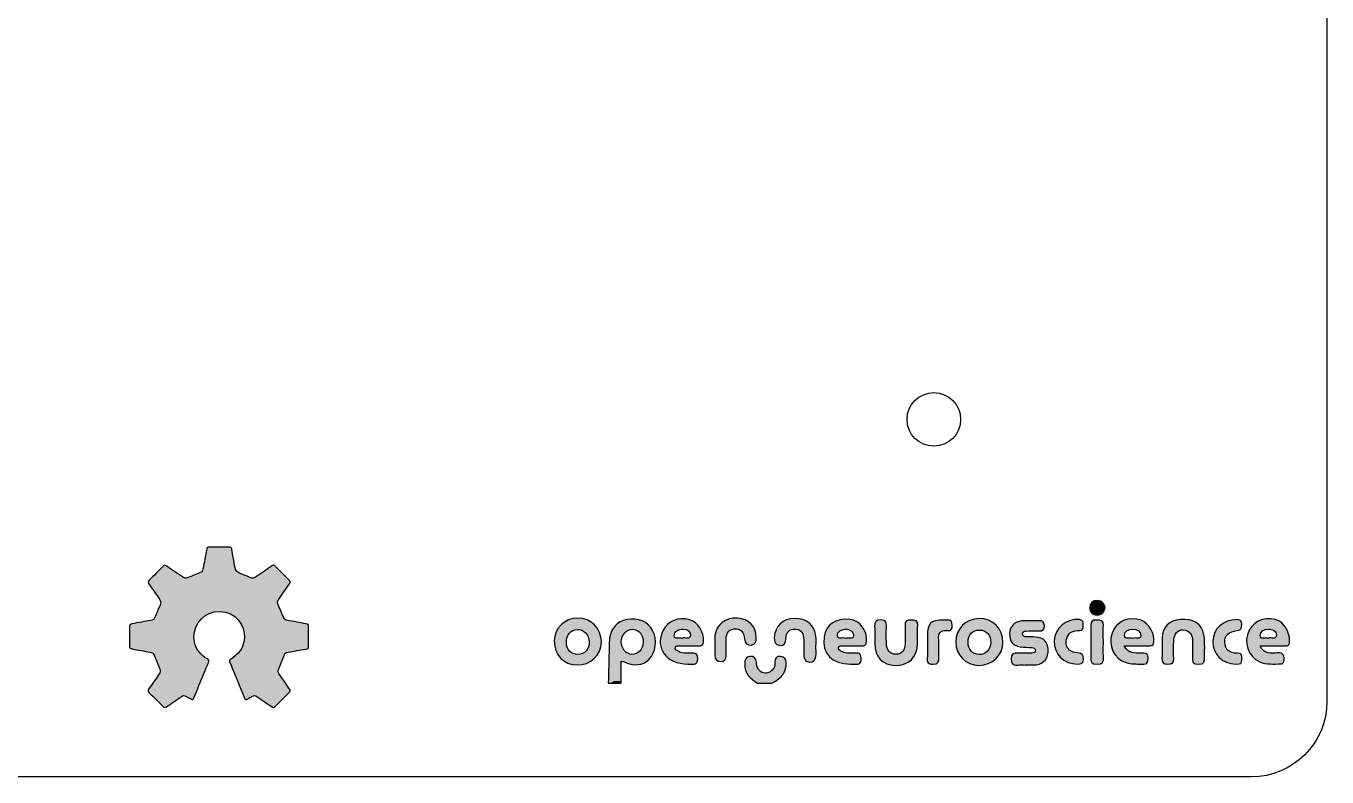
# Model space of a CAD drawing. Header units: inches. Extents: x 0 to 124, y 0 to 84.
# Drawn here: x 51.2 to 124, y 0 to 42 of the extents above; entities that cross this region are included whole.
import ezdxf

# ---------------------------------------------------------------- set-up
doc = ezdxf.new("R2010")
doc.units = ezdxf.units.IN
doc.header["$MEASUREMENT"] = 0
doc.layers.add('Back', color=7, linetype='Continuous')

# ---------------------------------------------------------------- blocks, each defined once
blk = doc.blocks.new('block 4')
at = {"layer": 'Back', "true_color": 0xffffff}
h = blk.add_hatch(color=7, dxfattribs=at)
h.dxf.hatch_style = 2
edge = h.paths.add_edge_path()
edge.add_spline(control_points=[(111.578, 9.478), (111.527, 9.213), (111.399, 9.057), (111.133, 9.06), (110.865, 9.063), (110.714, 9.224), (110.722, 9.472), (110.729, 9.713), (110.873, 9.875), (111.147, 9.875), (111.429, 9.875), (111.513, 9.683), (111.578, 9.478)], knot_values=[0, 0, 0, 0, 1, 1, 1, 2, 2, 2, 3, 3, 3, 4, 4, 4, 4], degree=3, periodic=1)
h = blk.add_hatch(color=7, dxfattribs=at)
h.dxf.hatch_style = 2
edge = h.paths.add_edge_path()
edge.add_spline(control_points=[(80.758, 7.608), (80.765, 8.326), (81.335, 8.878), (82.074, 8.883), (82.812, 8.887), (83.394, 8.3), (83.391, 7.554), (83.388, 6.82), (82.789, 6.247), (82.041, 6.264), (81.276, 6.281), (80.751, 6.831), (80.758, 7.608)], knot_values=[0, 0, 0, 0, 1, 1, 1, 2, 2, 2, 3, 3, 3, 4, 4, 4, 4], degree=3, periodic=1)
edge = h.paths.add_edge_path()
edge.add_spline(control_points=[(82.713, 7.555), (82.705, 7.944), (82.406, 8.265), (82.06, 8.255), (81.685, 8.245), (81.434, 7.956), (81.437, 7.54), (81.44, 7.126), (81.701, 6.846), (82.082, 6.847), (82.451, 6.849), (82.72, 7.152), (82.713, 7.555)], knot_values=[0, 0, 0, 0, 1, 1, 1, 2, 2, 2, 3, 3, 3, 4, 4, 4, 4], degree=3, periodic=1)
h = blk.add_hatch(color=7, dxfattribs=at)
h.dxf.hatch_style = 2
edge = h.paths.add_edge_path()
edge.add_spline(control_points=[(83.78, 5.253), (83.797, 5.916), (83.814, 6.579), (83.832, 7.242), (83.837, 7.419), (83.834, 7.597), (83.856, 7.772), (83.925, 8.319), (84.29, 8.706), (84.81, 8.798), (85.456, 8.913), (86.009, 8.685), (86.259, 8.2), (86.527, 7.681), (86.44, 6.946), (86.067, 6.585), (85.696, 6.224), (85.185, 6.179), (84.64, 6.457), (84.617, 6.468), (84.586, 6.464), (84.495, 6.474), (84.495, 6.091), (84.495, 5.714), (84.495, 5.338), (84.319, 5.294), (84.119, 5.397), (83.958, 5.253), (83.899, 5.253), (83.839, 5.253), (83.78, 5.253)], knot_values=[0, 0, 0, 0, 1, 1, 1, 2, 2, 2, 3, 3, 3, 4, 4, 4, 5, 5, 5, 6, 6, 6, 7, 7, 7, 8, 8, 8, 9, 9, 9, 10, 10, 10, 10], degree=3, periodic=1)
edge = h.paths.add_edge_path()
edge.add_spline(control_points=[(85.735, 7.545), (85.74, 7.932), (85.491, 8.241), (85.159, 8.258), (84.812, 8.275), (84.515, 7.96), (84.507, 7.565), (84.5, 7.2), (84.773, 6.867), (85.093, 6.853), (85.453, 6.837), (85.729, 7.135), (85.735, 7.545)], knot_values=[0, 0, 0, 0, 1, 1, 1, 2, 2, 2, 3, 3, 3, 4, 4, 4, 4], degree=3, periodic=1)
h = blk.add_hatch(color=7, dxfattribs=at)
h.dxf.hatch_style = 2
edge = h.paths.add_edge_path()
edge.add_spline(control_points=[(88.217, 6.317), (87.036, 6.321), (86.376, 7.202), (86.832, 8.167), (87.096, 8.724), (87.69, 8.97), (88.337, 8.79), (88.8, 8.662), (89.137, 8.111), (89.113, 7.567), (89.103, 7.355), (88.997, 7.327), (88.83, 7.328), (88.475, 7.331), (88.119, 7.331), (87.764, 7.327), (87.682, 7.326), (87.569, 7.359), (87.533, 7.256), (87.487, 7.125), (87.614, 7.086), (87.695, 7.028), (87.893, 6.887), (88.121, 6.938), (88.34, 6.93), (88.552, 6.922), (88.776, 6.996), (88.782, 6.624), (88.789, 6.247), (88.561, 6.322), (88.35, 6.317), (88.306, 6.316), (88.261, 6.317), (88.217, 6.317)], knot_values=[0, 0, 0, 0, 1, 1, 1, 2, 2, 2, 3, 3, 3, 4, 4, 4, 5, 5, 5, 6, 6, 6, 7, 7, 7, 8, 8, 8, 9, 9, 9, 10, 10, 10, 11, 11, 11, 11], degree=3, periodic=1)
edge = h.paths.add_edge_path()
edge.add_spline(control_points=[(87.909, 7.753), (88.059, 7.839), (88.34, 7.624), (88.374, 7.903), (88.4, 8.11), (88.22, 8.275), (87.975, 8.272), (87.717, 8.27), (87.466, 8.158), (87.475, 7.896), (87.483, 7.648), (87.76, 7.826), (87.909, 7.753)], knot_values=[0, 0, 0, 0, 1, 1, 1, 2, 2, 2, 3, 3, 3, 4, 4, 4, 4], degree=3, periodic=1)
h = blk.add_hatch(color=7, dxfattribs=at)
h.dxf.hatch_style = 2
edge = h.paths.add_edge_path()
edge.add_spline(control_points=[(89.745, 7.37), (89.745, 7.548), (89.73, 7.727), (89.748, 7.903), (89.81, 8.521), (90.338, 8.928), (91.004, 8.883), (91.653, 8.838), (92.066, 8.412), (92.059, 7.802), (92.056, 7.597), (92.039, 7.402), (91.78, 7.38), (91.546, 7.36), (91.442, 7.484), (91.411, 7.719), (91.368, 8.047), (91.247, 8.343), (90.83, 8.285), (90.439, 8.231), (90.355, 7.945), (90.368, 7.599), (90.377, 7.333), (90.364, 7.066), (90.371, 6.8), (90.377, 6.586), (90.293, 6.449), (90.072, 6.451), (89.859, 6.452), (89.752, 6.586), (89.746, 6.794), (89.74, 6.986), (89.745, 7.178), (89.745, 7.37)], knot_values=[0, 0, 0, 0, 1, 1, 1, 2, 2, 2, 3, 3, 3, 4, 4, 4, 5, 5, 5, 6, 6, 6, 7, 7, 7, 8, 8, 8, 9, 9, 9, 10, 10, 10, 11, 11, 11, 11], degree=3, periodic=1)
h = blk.add_hatch(color=7, dxfattribs=at)
h.dxf.hatch_style = 2
edge = h.paths.add_edge_path()
edge.add_spline(control_points=[(95.402, 7.324), (95.402, 7.132), (95.417, 6.938), (95.398, 6.747), (95.378, 6.548), (95.254, 6.417), (95.044, 6.426), (94.855, 6.435), (94.741, 6.564), (94.73, 6.743), (94.712, 7.053), (94.72, 7.364), (94.718, 7.675), (94.715, 7.988), (94.611, 8.254), (94.264, 8.273), (93.916, 8.292), (93.719, 8.091), (93.718, 7.725), (93.718, 7.501), (93.63, 7.341), (93.38, 7.362), (93.113, 7.385), (93.056, 7.577), (93.069, 7.809), (93.104, 8.434), (93.553, 8.848), (94.213, 8.862), (94.874, 8.877), (95.34, 8.487), (95.401, 7.857), (95.418, 7.681), (95.404, 7.502), (95.404, 7.324), (95.403, 7.324), (95.402, 7.324), (95.402, 7.324)], knot_values=[0, 0, 0, 0, 1, 1, 1, 2, 2, 2, 3, 3, 3, 4, 4, 4, 5, 5, 5, 6, 6, 6, 7, 7, 7, 8, 8, 8, 9, 9, 9, 10, 10, 10, 11, 11, 11, 12, 12, 12, 12], degree=3, periodic=1)
h = blk.add_hatch(color=7, dxfattribs=at)
h.dxf.hatch_style = 2
edge = h.paths.add_edge_path()
edge.add_spline(control_points=[(97.33, 6.317), (96.279, 6.322), (95.727, 6.89), (95.856, 7.837), (95.948, 8.513), (96.509, 8.896), (97.289, 8.816), (97.86, 8.758), (98.279, 8.192), (98.231, 7.569), (98.215, 7.367), (98.116, 7.326), (97.945, 7.328), (97.591, 7.332), (97.236, 7.332), (96.882, 7.326), (96.803, 7.325), (96.692, 7.359), (96.664, 7.24), (96.639, 7.133), (96.734, 7.089), (96.803, 7.039), (97.012, 6.885), (97.255, 6.939), (97.488, 6.929), (97.697, 6.921), (97.924, 7.002), (97.933, 6.629), (97.942, 6.255), (97.722, 6.318), (97.507, 6.317), (97.448, 6.317), (97.389, 6.317), (97.33, 6.317)], knot_values=[0, 0, 0, 0, 1, 1, 1, 2, 2, 2, 3, 3, 3, 4, 4, 4, 5, 5, 5, 6, 6, 6, 7, 7, 7, 8, 8, 8, 9, 9, 9, 10, 10, 10, 11, 11, 11, 11], degree=3, periodic=1)
edge = h.paths.add_edge_path()
edge.add_spline(control_points=[(97.067, 7.749), (97.212, 7.832), (97.487, 7.641), (97.503, 7.893), (97.517, 8.13), (97.294, 8.275), (97.041, 8.266), (96.814, 8.259), (96.589, 8.123), (96.604, 7.911), (96.623, 7.615), (96.917, 7.845), (97.067, 7.749)], knot_values=[0, 0, 0, 0, 1, 1, 1, 2, 2, 2, 3, 3, 3, 4, 4, 4, 4], degree=3, periodic=1)
h = blk.add_hatch(color=7, dxfattribs=at)
h.dxf.hatch_style = 2
edge = h.paths.add_edge_path()
edge.add_spline(control_points=[(98.69, 7.845), (98.69, 8.038), (98.704, 8.232), (98.686, 8.422), (98.66, 8.692), (98.759, 8.782), (99.033, 8.781), (99.304, 8.78), (99.356, 8.665), (99.346, 8.432), (99.332, 8.107), (99.334, 7.781), (99.345, 7.455), (99.357, 7.118), (99.518, 6.869), (99.873, 6.861), (100.245, 6.852), (100.375, 7.126), (100.388, 7.453), (100.401, 7.793), (100.408, 8.135), (100.386, 8.474), (100.367, 8.76), (100.518, 8.78), (100.738, 8.777), (100.951, 8.774), (101.115, 8.768), (101.097, 8.477), (101.075, 8.138), (101.101, 7.796), (101.09, 7.456), (101.063, 6.688), (100.596, 6.234), (99.856, 6.242), (99.111, 6.249), (98.694, 6.696), (98.69, 7.49), (98.689, 7.609), (98.69, 7.727), (98.69, 7.845)], knot_values=[0, 0, 0, 0, 1, 1, 1, 2, 2, 2, 3, 3, 3, 4, 4, 4, 5, 5, 5, 6, 6, 6, 7, 7, 7, 8, 8, 8, 9, 9, 9, 10, 10, 10, 11, 11, 11, 12, 12, 12, 13, 13, 13, 13], degree=3, periodic=1)
h = blk.add_hatch(color=7, dxfattribs=at)
h.dxf.hatch_style = 2
edge = h.paths.add_edge_path()
edge.add_spline(control_points=[(102.541, 8.772), (102.712, 8.724), (103.027, 8.912), (103.028, 8.49), (103.029, 8.271), (102.979, 8.147), (102.735, 8.183), (102.341, 8.24), (102.252, 8.026), (102.27, 7.686), (102.287, 7.362), (102.267, 7.037), (102.276, 6.712), (102.282, 6.473), (102.287, 6.306), (101.943, 6.303), (101.565, 6.301), (101.637, 6.522), (101.636, 6.732), (101.634, 7.116), (101.635, 7.5), (101.635, 7.883), (101.637, 8.604), (101.803, 8.771), (102.541, 8.772)], knot_values=[0, 0, 0, 0, 1, 1, 1, 2, 2, 2, 3, 3, 3, 4, 4, 4, 5, 5, 5, 6, 6, 6, 7, 7, 7, 8, 8, 8, 8], degree=3, periodic=1)
h = blk.add_hatch(color=7, dxfattribs=at)
h.dxf.hatch_style = 2
edge = h.paths.add_edge_path()
edge.add_spline(control_points=[(103.23, 7.544), (103.225, 8.293), (103.788, 8.856), (104.548, 8.862), (105.288, 8.867), (105.869, 8.283), (105.867, 7.538), (105.866, 6.808), (105.268, 6.233), (104.518, 6.241), (103.79, 6.249), (103.235, 6.811), (103.23, 7.544)], knot_values=[0, 0, 0, 0, 1, 1, 1, 2, 2, 2, 3, 3, 3, 4, 4, 4, 4], degree=3, periodic=1)
edge = h.paths.add_edge_path()
edge.add_spline(control_points=[(105.188, 7.525), (105.195, 7.936), (104.943, 8.212), (104.557, 8.216), (104.163, 8.219), (103.918, 7.963), (103.914, 7.546), (103.91, 7.129), (104.157, 6.851), (104.536, 6.847), (104.907, 6.842), (105.181, 7.127), (105.188, 7.525)], knot_values=[0, 0, 0, 0, 1, 1, 1, 2, 2, 2, 3, 3, 3, 4, 4, 4, 4], degree=3, periodic=1)
h = blk.add_hatch(color=7, dxfattribs=at)
h.dxf.hatch_style = 2
edge = h.paths.add_edge_path()
edge.add_spline(control_points=[(107.118, 6.262), (106.984, 6.262), (106.851, 6.268), (106.718, 6.261), (106.49, 6.248), (106.332, 6.259), (106.331, 6.577), (106.33, 6.89), (106.451, 6.952), (106.722, 6.933), (106.972, 6.916), (107.225, 6.929), (107.476, 6.932), (107.586, 6.933), (107.691, 6.953), (107.679, 7.099), (107.67, 7.212), (107.579, 7.23), (107.487, 7.236), (107.266, 7.251), (107.041, 7.246), (106.825, 7.285), (106.387, 7.364), (106.221, 7.59), (106.241, 8.028), (106.258, 8.411), (106.52, 8.701), (106.906, 8.725), (107.231, 8.746), (107.558, 8.725), (107.883, 8.736), (108.079, 8.742), (108.181, 8.693), (108.183, 8.467), (108.186, 8.232), (108.1, 8.152), (107.872, 8.165), (107.636, 8.179), (107.398, 8.171), (107.162, 8.162), (107.051, 8.158), (106.95, 8.108), (106.964, 7.976), (106.974, 7.872), (107.064, 7.837), (107.159, 7.834), (107.336, 7.829), (107.515, 7.84), (107.691, 7.824), (108.149, 7.785), (108.384, 7.551), (108.403, 7.132), (108.423, 6.683), (108.167, 6.338), (107.738, 6.277), (107.535, 6.249), (107.325, 6.272), (107.118, 6.272), (107.118, 6.269), (107.118, 6.266), (107.118, 6.262)], knot_values=[0, 0, 0, 0, 1, 1, 1, 2, 2, 2, 3, 3, 3, 4, 4, 4, 5, 5, 5, 6, 6, 6, 7, 7, 7, 8, 8, 8, 9, 9, 9, 10, 10, 10, 11, 11, 11, 12, 12, 12, 13, 13, 13, 14, 14, 14, 15, 15, 15, 16, 16, 16, 17, 17, 17, 18, 18, 18, 19, 19, 19, 20, 20, 20, 20], degree=3, periodic=1)
h = blk.add_hatch(color=7, dxfattribs=at)
h.dxf.hatch_style = 2
edge = h.paths.add_edge_path()
edge.add_spline(control_points=[(108.729, 7.609), (108.748, 8.318), (109.451, 8.892), (110.154, 8.8), (110.383, 8.769), (110.354, 8.633), (110.358, 8.489), (110.361, 8.337), (110.37, 8.187), (110.142, 8.194), (109.843, 8.203), (109.579, 8.121), (109.458, 7.815), (109.275, 7.349), (109.526, 6.957), (110.052, 6.938), (110.321, 6.928), (110.359, 6.824), (110.365, 6.593), (110.373, 6.335), (110.248, 6.314), (110.043, 6.314), (109.267, 6.313), (108.709, 6.856), (108.729, 7.609)], knot_values=[0, 0, 0, 0, 1, 1, 1, 2, 2, 2, 3, 3, 3, 4, 4, 4, 5, 5, 5, 6, 6, 6, 7, 7, 7, 8, 8, 8, 8], degree=3, periodic=1)
h = blk.add_hatch(color=7, dxfattribs=at)
h.dxf.hatch_style = 2
edge = h.paths.add_edge_path()
edge.add_spline(control_points=[(111.486, 7.527), (111.486, 7.248), (111.47, 6.967), (111.49, 6.689), (111.51, 6.411), (111.432, 6.309), (111.13, 6.305), (110.813, 6.301), (110.774, 6.431), (110.781, 6.694), (110.796, 7.282), (110.798, 7.872), (110.78, 8.46), (110.772, 8.723), (110.875, 8.784), (111.114, 8.779), (111.347, 8.774), (111.515, 8.763), (111.491, 8.454), (111.467, 8.147), (111.486, 7.837), (111.486, 7.527)], knot_values=[0, 0, 0, 0, 1, 1, 1, 2, 2, 2, 3, 3, 3, 4, 4, 4, 5, 5, 5, 6, 6, 6, 7, 7, 7, 7], degree=3, periodic=1)
h = blk.add_hatch(color=7, dxfattribs=at)
h.dxf.hatch_style = 2
edge = h.paths.add_edge_path()
edge.add_spline(control_points=[(112.646, 7.329), (112.891, 6.871), (113.247, 6.928), (113.578, 6.93), (113.806, 6.932), (114.002, 6.966), (113.999, 6.607), (113.997, 6.261), (113.799, 6.317), (113.598, 6.318), (113.318, 6.319), (113.039, 6.303), (112.765, 6.396), (112.08, 6.629), (111.736, 7.332), (111.973, 8.037), (112.193, 8.691), (112.935, 9.022), (113.609, 8.766), (114.038, 8.604), (114.369, 8.005), (114.308, 7.535), (114.281, 7.317), (114.138, 7.329), (113.988, 7.329), (113.562, 7.329), (113.135, 7.329), (112.646, 7.329)], knot_values=[0, 0, 0, 0, 1, 1, 1, 2, 2, 2, 3, 3, 3, 4, 4, 4, 5, 5, 5, 6, 6, 6, 7, 7, 7, 8, 8, 8, 9, 9, 9, 9], degree=3, periodic=1)
edge = h.paths.add_edge_path()
edge.add_spline(control_points=[(113.124, 7.746), (113.269, 7.848), (113.568, 7.609), (113.577, 7.919), (113.583, 8.125), (113.367, 8.269), (113.131, 8.269), (112.903, 8.268), (112.675, 8.16), (112.673, 7.937), (112.671, 7.611), (112.975, 7.845), (113.124, 7.746)], knot_values=[0, 0, 0, 0, 1, 1, 1, 2, 2, 2, 3, 3, 3, 4, 4, 4, 4], degree=3, periodic=1)
h = blk.add_hatch(color=7, dxfattribs=at)
h.dxf.hatch_style = 2
edge = h.paths.add_edge_path()
edge.add_spline(control_points=[(117.149, 7.16), (117.149, 7.012), (117.143, 6.864), (117.15, 6.717), (117.162, 6.477), (117.162, 6.301), (116.816, 6.304), (116.499, 6.308), (116.452, 6.432), (116.467, 6.696), (116.485, 7.005), (116.465, 7.316), (116.473, 7.626), (116.481, 7.986), (116.288, 8.198), (115.957, 8.225), (115.607, 8.255), (115.464, 7.98), (115.436, 7.685), (115.402, 7.334), (115.406, 6.976), (115.427, 6.623), (115.442, 6.352), (115.321, 6.315), (115.089, 6.31), (114.836, 6.305), (114.753, 6.385), (114.765, 6.637), (114.783, 7.02), (114.761, 7.405), (114.772, 7.788), (114.788, 8.381), (115.172, 8.766), (115.775, 8.811), (116.519, 8.867), (117.008, 8.564), (117.114, 7.954), (117.158, 7.694), (117.148, 7.425), (117.162, 7.16), (117.158, 7.16), (117.153, 7.16), (117.149, 7.16)], knot_values=[0, 0, 0, 0, 1, 1, 1, 2, 2, 2, 3, 3, 3, 4, 4, 4, 5, 5, 5, 6, 6, 6, 7, 7, 7, 8, 8, 8, 9, 9, 9, 10, 10, 10, 11, 11, 11, 12, 12, 12, 13, 13, 13, 14, 14, 14, 14], degree=3, periodic=1)
h = blk.add_hatch(color=7, dxfattribs=at)
h.dxf.hatch_style = 2
edge = h.paths.add_edge_path()
edge.add_spline(control_points=[(118.898, 6.318), (118.134, 6.322), (117.6, 6.853), (117.612, 7.596), (117.624, 8.287), (118.207, 8.808), (118.938, 8.798), (119.134, 8.795), (119.246, 8.761), (119.232, 8.532), (119.22, 8.348), (119.247, 8.203), (118.97, 8.185), (118.521, 8.157), (118.246, 7.887), (118.275, 7.543), (118.309, 7.123), (118.548, 6.898), (118.983, 6.93), (119.279, 6.953), (119.23, 6.748), (119.226, 6.577), (119.22, 6.316), (119.216, 6.316), (118.898, 6.318)], knot_values=[0, 0, 0, 0, 1, 1, 1, 2, 2, 2, 3, 3, 3, 4, 4, 4, 5, 5, 5, 6, 6, 6, 7, 7, 7, 8, 8, 8, 8], degree=3, periodic=1)
h = blk.add_hatch(color=7, dxfattribs=at)
h.dxf.hatch_style = 2
edge = h.paths.add_edge_path()
edge.add_spline(control_points=[(120.267, 7.329), (120.506, 6.845), (120.888, 6.912), (121.221, 6.938), (121.617, 6.969), (121.612, 6.744), (121.589, 6.474), (121.58, 6.366), (121.52, 6.318), (121.416, 6.319), (121.019, 6.325), (120.618, 6.271), (120.236, 6.443), (119.57, 6.745), (119.308, 7.525), (119.652, 8.206), (119.951, 8.797), (120.732, 9.03), (121.34, 8.707), (121.703, 8.515), (121.985, 7.868), (121.894, 7.485), (121.847, 7.284), (121.705, 7.332), (121.584, 7.331), (121.163, 7.325), (120.743, 7.329), (120.267, 7.329)], knot_values=[0, 0, 0, 0, 1, 1, 1, 2, 2, 2, 3, 3, 3, 4, 4, 4, 5, 5, 5, 6, 6, 6, 7, 7, 7, 8, 8, 8, 9, 9, 9, 9], degree=3, periodic=1)
edge = h.paths.add_edge_path()
edge.add_spline(control_points=[(120.719, 7.746), (120.844, 7.86), (121.14, 7.623), (121.167, 7.909), (121.191, 8.168), (120.94, 8.266), (120.703, 8.265), (120.477, 8.264), (120.26, 8.142), (120.269, 7.918), (120.279, 7.652), (120.549, 7.822), (120.719, 7.746)], knot_values=[0, 0, 0, 0, 1, 1, 1, 2, 2, 2, 3, 3, 3, 4, 4, 4, 4], degree=3, periodic=1)
h = blk.add_hatch(color=7, dxfattribs=at)
h.dxf.hatch_style = 2
edge = h.paths.add_edge_path()
edge.add_spline(control_points=[(92.131, 5.253), (91.723, 5.495), (91.401, 5.789), (91.416, 6.321), (91.422, 6.537), (91.467, 6.713), (91.706, 6.741), (91.946, 6.768), (92.04, 6.625), (92.065, 6.396), (92.093, 6.138), (92.187, 5.891), (92.467, 5.816), (92.686, 5.757), (92.862, 5.877), (93.009, 6.041), (93.109, 6.151), (93.11, 6.281), (93.107, 6.415), (93.101, 6.634), (93.208, 6.757), (93.425, 6.743), (93.635, 6.729), (93.718, 6.588), (93.733, 6.382), (93.768, 5.899), (93.52, 5.541), (92.93, 5.253), (92.664, 5.253), (92.397, 5.253), (92.131, 5.253)], knot_values=[0, 0, 0, 0, 1, 1, 1, 2, 2, 2, 3, 3, 3, 4, 4, 4, 5, 5, 5, 6, 6, 6, 7, 7, 7, 8, 8, 8, 9, 9, 9, 10, 10, 10, 10], degree=3, periodic=1)
h = blk.add_hatch(color=7, dxfattribs=at)
h.dxf.hatch_style = 2
edge = h.paths.add_edge_path()
edge.add_spline(control_points=[(83.958, 5.253), (84.119, 5.397), (84.319, 5.294), (84.495, 5.338), (84.507, 5.309), (84.505, 5.28), (84.491, 5.253), (84.313, 5.253), (84.136, 5.253), (83.958, 5.253)], knot_values=[0, 0, 0, 0, 1, 1, 1, 2, 2, 2, 3, 3, 3, 3], degree=3, periodic=1)
at = {"layer": 'Back', "lineweight": 0}
for points, knots in [([(111.578, 9.478), (111.527, 9.213), (111.399, 9.057), (111.133, 9.06), (110.865, 9.063), (110.714, 9.224), (110.722, 9.472), (110.729, 9.713), (110.873, 9.875), (111.147, 9.875), (111.429, 9.875), (111.513, 9.683), (111.578, 9.478)], [0, 0, 0, 0, 1, 1, 1, 2, 2, 2, 3, 3, 3, 4, 4, 4, 4]), ([(80.758, 7.608), (80.765, 8.326), (81.335, 8.878), (82.074, 8.883), (82.812, 8.887), (83.394, 8.3), (83.391, 7.554), (83.388, 6.82), (82.789, 6.247), (82.041, 6.264), (81.276, 6.281), (80.751, 6.831), (80.758, 7.608)], [0, 0, 0, 0, 1, 1, 1, 2, 2, 2, 3, 3, 3, 4, 4, 4, 4]), ([(83.78, 5.253), (83.797, 5.916), (83.814, 6.579), (83.832, 7.242), (83.837, 7.419), (83.834, 7.597), (83.856, 7.772), (83.925, 8.319), (84.29, 8.706), (84.81, 8.798), (85.456, 8.913), (86.009, 8.685), (86.259, 8.2), (86.527, 7.681), (86.44, 6.946), (86.067, 6.585), (85.696, 6.224), (85.185, 6.179), (84.64, 6.457), (84.617, 6.468), (84.586, 6.464), (84.495, 6.474), (84.495, 6.091), (84.495, 5.714), (84.495, 5.338), (84.319, 5.294), (84.119, 5.397), (83.958, 5.253), (83.899, 5.253), (83.839, 5.253), (83.78, 5.253)], [0, 0, 0, 0, 1, 1, 1, 2, 2, 2, 3, 3, 3, 4, 4, 4, 5, 5, 5, 6, 6, 6, 7, 7, 7, 8, 8, 8, 9, 9, 9, 10, 10, 10, 10]), ([(88.217, 6.317), (87.036, 6.321), (86.376, 7.202), (86.832, 8.167), (87.096, 8.724), (87.69, 8.97), (88.337, 8.79), (88.8, 8.662), (89.137, 8.111), (89.113, 7.567), (89.103, 7.355), (88.997, 7.327), (88.83, 7.328), (88.475, 7.331), (88.119, 7.331), (87.764, 7.327), (87.682, 7.326), (87.569, 7.359), (87.533, 7.256), (87.487, 7.125), (87.614, 7.086), (87.695, 7.028), (87.893, 6.887), (88.121, 6.938), (88.34, 6.93), (88.552, 6.922), (88.776, 6.996), (88.782, 6.624), (88.789, 6.247), (88.561, 6.322), (88.35, 6.317), (88.306, 6.316), (88.261, 6.317), (88.217, 6.317)], [0, 0, 0, 0, 1, 1, 1, 2, 2, 2, 3, 3, 3, 4, 4, 4, 5, 5, 5, 6, 6, 6, 7, 7, 7, 8, 8, 8, 9, 9, 9, 10, 10, 10, 11, 11, 11, 11]), ([(89.745, 7.37), (89.745, 7.548), (89.73, 7.727), (89.748, 7.903), (89.81, 8.521), (90.338, 8.928), (91.004, 8.883), (91.653, 8.838), (92.066, 8.412), (92.059, 7.802), (92.056, 7.597), (92.039, 7.402), (91.78, 7.38), (91.546, 7.36), (91.442, 7.484), (91.411, 7.719), (91.368, 8.047), (91.247, 8.343), (90.83, 8.285), (90.439, 8.231), (90.355, 7.945), (90.368, 7.599), (90.377, 7.333), (90.364, 7.066), (90.371, 6.8), (90.377, 6.586), (90.293, 6.449), (90.072, 6.451), (89.859, 6.452), (89.752, 6.586), (89.746, 6.794), (89.74, 6.986), (89.745, 7.178), (89.745, 7.37)], [0, 0, 0, 0, 1, 1, 1, 2, 2, 2, 3, 3, 3, 4, 4, 4, 5, 5, 5, 6, 6, 6, 7, 7, 7, 8, 8, 8, 9, 9, 9, 10, 10, 10, 11, 11, 11, 11]), ([(95.402, 7.324), (95.402, 7.132), (95.417, 6.938), (95.398, 6.747), (95.378, 6.548), (95.254, 6.417), (95.044, 6.426), (94.855, 6.435), (94.741, 6.564), (94.73, 6.743), (94.712, 7.053), (94.72, 7.364), (94.718, 7.675), (94.715, 7.988), (94.611, 8.254), (94.264, 8.273), (93.916, 8.292), (93.719, 8.091), (93.718, 7.725), (93.718, 7.501), (93.63, 7.341), (93.38, 7.362), (93.113, 7.385), (93.056, 7.577), (93.069, 7.809), (93.104, 8.434), (93.553, 8.848), (94.213, 8.862), (94.874, 8.877), (95.34, 8.487), (95.401, 7.857), (95.418, 7.681), (95.404, 7.502), (95.404, 7.324), (95.403, 7.324), (95.402, 7.324), (95.402, 7.324)], [0, 0, 0, 0, 1, 1, 1, 2, 2, 2, 3, 3, 3, 4, 4, 4, 5, 5, 5, 6, 6, 6, 7, 7, 7, 8, 8, 8, 9, 9, 9, 10, 10, 10, 11, 11, 11, 12, 12, 12, 12]), ([(97.33, 6.317), (96.279, 6.322), (95.727, 6.89), (95.856, 7.837), (95.948, 8.513), (96.509, 8.896), (97.289, 8.816), (97.86, 8.758), (98.279, 8.192), (98.231, 7.569), (98.215, 7.367), (98.116, 7.326), (97.945, 7.328), (97.591, 7.332), (97.236, 7.332), (96.882, 7.326), (96.803, 7.325), (96.692, 7.359), (96.664, 7.24), (96.639, 7.133), (96.734, 7.089), (96.803, 7.039), (97.012, 6.885), (97.255, 6.939), (97.488, 6.929), (97.697, 6.921), (97.924, 7.002), (97.933, 6.629), (97.942, 6.255), (97.722, 6.318), (97.507, 6.317), (97.448, 6.317), (97.389, 6.317), (97.33, 6.317)], [0, 0, 0, 0, 1, 1, 1, 2, 2, 2, 3, 3, 3, 4, 4, 4, 5, 5, 5, 6, 6, 6, 7, 7, 7, 8, 8, 8, 9, 9, 9, 10, 10, 10, 11, 11, 11, 11]), ([(98.69, 7.845), (98.69, 8.038), (98.704, 8.232), (98.686, 8.422), (98.66, 8.692), (98.759, 8.782), (99.033, 8.781), (99.304, 8.78), (99.356, 8.665), (99.346, 8.432), (99.332, 8.107), (99.334, 7.781), (99.345, 7.455), (99.357, 7.118), (99.518, 6.869), (99.873, 6.861), (100.245, 6.852), (100.375, 7.126), (100.388, 7.453), (100.401, 7.793), (100.408, 8.135), (100.386, 8.474), (100.367, 8.76), (100.518, 8.78), (100.738, 8.777), (100.951, 8.774), (101.115, 8.768), (101.097, 8.477), (101.075, 8.138), (101.101, 7.796), (101.09, 7.456), (101.063, 6.688), (100.596, 6.234), (99.856, 6.242), (99.111, 6.249), (98.694, 6.696), (98.69, 7.49), (98.689, 7.609), (98.69, 7.727), (98.69, 7.845)], [0, 0, 0, 0, 1, 1, 1, 2, 2, 2, 3, 3, 3, 4, 4, 4, 5, 5, 5, 6, 6, 6, 7, 7, 7, 8, 8, 8, 9, 9, 9, 10, 10, 10, 11, 11, 11, 12, 12, 12, 13, 13, 13, 13]), ([(102.541, 8.772), (102.712, 8.724), (103.027, 8.912), (103.028, 8.49), (103.029, 8.271), (102.979, 8.147), (102.735, 8.183), (102.341, 8.24), (102.252, 8.026), (102.27, 7.686), (102.287, 7.362), (102.267, 7.037), (102.276, 6.712), (102.282, 6.473), (102.287, 6.306), (101.943, 6.303), (101.565, 6.301), (101.637, 6.522), (101.636, 6.732), (101.634, 7.116), (101.635, 7.5), (101.635, 7.883), (101.637, 8.604), (101.803, 8.771), (102.541, 8.772)], [0, 0, 0, 0, 1, 1, 1, 2, 2, 2, 3, 3, 3, 4, 4, 4, 5, 5, 5, 6, 6, 6, 7, 7, 7, 8, 8, 8, 8]), ([(103.23, 7.544), (103.225, 8.293), (103.788, 8.856), (104.548, 8.862), (105.288, 8.867), (105.869, 8.283), (105.867, 7.538), (105.866, 6.808), (105.268, 6.233), (104.518, 6.241), (103.79, 6.249), (103.235, 6.811), (103.23, 7.544)], [0, 0, 0, 0, 1, 1, 1, 2, 2, 2, 3, 3, 3, 4, 4, 4, 4]), ([(107.118, 6.262), (106.984, 6.262), (106.851, 6.268), (106.718, 6.261), (106.49, 6.248), (106.332, 6.259), (106.331, 6.577), (106.33, 6.89), (106.451, 6.952), (106.722, 6.933), (106.972, 6.916), (107.225, 6.929), (107.476, 6.932), (107.586, 6.933), (107.691, 6.953), (107.679, 7.099), (107.67, 7.212), (107.579, 7.23), (107.487, 7.236), (107.266, 7.251), (107.041, 7.246), (106.825, 7.285), (106.387, 7.364), (106.221, 7.59), (106.241, 8.028), (106.258, 8.411), (106.52, 8.701), (106.906, 8.725), (107.231, 8.746), (107.558, 8.725), (107.883, 8.736), (108.079, 8.742), (108.181, 8.693), (108.183, 8.467), (108.186, 8.232), (108.1, 8.152), (107.872, 8.165), (107.636, 8.179), (107.398, 8.171), (107.162, 8.162), (107.051, 8.158), (106.95, 8.108), (106.964, 7.976), (106.974, 7.872), (107.064, 7.837), (107.159, 7.834), (107.336, 7.829), (107.515, 7.84), (107.691, 7.824), (108.149, 7.785), (108.384, 7.551), (108.403, 7.132), (108.423, 6.683), (108.167, 6.338), (107.738, 6.277), (107.535, 6.249), (107.325, 6.272), (107.118, 6.272), (107.118, 6.269), (107.118, 6.266), (107.118, 6.262)], [0, 0, 0, 0, 1, 1, 1, 2, 2, 2, 3, 3, 3, 4, 4, 4, 5, 5, 5, 6, 6, 6, 7, 7, 7, 8, 8, 8, 9, 9, 9, 10, 10, 10, 11, 11, 11, 12, 12, 12, 13, 13, 13, 14, 14, 14, 15, 15, 15, 16, 16, 16, 17, 17, 17, 18, 18, 18, 19, 19, 19, 20, 20, 20, 20]), ([(108.729, 7.609), (108.748, 8.318), (109.451, 8.892), (110.154, 8.8), (110.383, 8.769), (110.354, 8.633), (110.358, 8.489), (110.361, 8.337), (110.37, 8.187), (110.142, 8.194), (109.843, 8.203), (109.579, 8.121), (109.458, 7.815), (109.275, 7.349), (109.526, 6.957), (110.052, 6.938), (110.321, 6.928), (110.359, 6.824), (110.365, 6.593), (110.373, 6.335), (110.248, 6.314), (110.043, 6.314), (109.267, 6.313), (108.709, 6.856), (108.729, 7.609)], [0, 0, 0, 0, 1, 1, 1, 2, 2, 2, 3, 3, 3, 4, 4, 4, 5, 5, 5, 6, 6, 6, 7, 7, 7, 8, 8, 8, 8]), ([(111.486, 7.527), (111.486, 7.248), (111.47, 6.967), (111.49, 6.689), (111.51, 6.411), (111.432, 6.309), (111.13, 6.305), (110.813, 6.301), (110.774, 6.431), (110.781, 6.694), (110.796, 7.282), (110.798, 7.872), (110.78, 8.46), (110.772, 8.723), (110.875, 8.784), (111.114, 8.779), (111.347, 8.774), (111.515, 8.763), (111.491, 8.454), (111.467, 8.147), (111.486, 7.837), (111.486, 7.527)], [0, 0, 0, 0, 1, 1, 1, 2, 2, 2, 3, 3, 3, 4, 4, 4, 5, 5, 5, 6, 6, 6, 7, 7, 7, 7]), ([(112.646, 7.329), (112.891, 6.871), (113.247, 6.928), (113.578, 6.93), (113.806, 6.932), (114.002, 6.966), (113.999, 6.607), (113.997, 6.261), (113.799, 6.317), (113.598, 6.318), (113.318, 6.319), (113.039, 6.303), (112.765, 6.396), (112.08, 6.629), (111.736, 7.332), (111.973, 8.037), (112.193, 8.691), (112.935, 9.022), (113.609, 8.766), (114.038, 8.604), (114.369, 8.005), (114.308, 7.535), (114.281, 7.317), (114.138, 7.329), (113.988, 7.329), (113.562, 7.329), (113.135, 7.329), (112.646, 7.329)], [0, 0, 0, 0, 1, 1, 1, 2, 2, 2, 3, 3, 3, 4, 4, 4, 5, 5, 5, 6, 6, 6, 7, 7, 7, 8, 8, 8, 9, 9, 9, 9]), ([(117.149, 7.16), (117.149, 7.012), (117.143, 6.864), (117.15, 6.717), (117.162, 6.477), (117.162, 6.301), (116.816, 6.304), (116.499, 6.308), (116.452, 6.432), (116.467, 6.696), (116.485, 7.005), (116.465, 7.316), (116.473, 7.626), (116.481, 7.986), (116.288, 8.198), (115.957, 8.225), (115.607, 8.255), (115.464, 7.98), (115.436, 7.685), (115.402, 7.334), (115.406, 6.976), (115.427, 6.623), (115.442, 6.352), (115.321, 6.315), (115.089, 6.31), (114.836, 6.305), (114.753, 6.385), (114.765, 6.637), (114.783, 7.02), (114.761, 7.405), (114.772, 7.788), (114.788, 8.381), (115.172, 8.766), (115.775, 8.811), (116.519, 8.867), (117.008, 8.564), (117.114, 7.954), (117.158, 7.694), (117.148, 7.425), (117.162, 7.16), (117.158, 7.16), (117.153, 7.16), (117.149, 7.16)], [0, 0, 0, 0, 1, 1, 1, 2, 2, 2, 3, 3, 3, 4, 4, 4, 5, 5, 5, 6, 6, 6, 7, 7, 7, 8, 8, 8, 9, 9, 9, 10, 10, 10, 11, 11, 11, 12, 12, 12, 13, 13, 13, 14, 14, 14, 14]), ([(118.898, 6.318), (118.134, 6.322), (117.6, 6.853), (117.612, 7.596), (117.624, 8.287), (118.207, 8.808), (118.938, 8.798), (119.134, 8.795), (119.246, 8.761), (119.232, 8.532), (119.22, 8.348), (119.247, 8.203), (118.97, 8.185), (118.521, 8.157), (118.246, 7.887), (118.275, 7.543), (118.309, 7.123), (118.548, 6.898), (118.983, 6.93), (119.279, 6.953), (119.23, 6.748), (119.226, 6.577), (119.22, 6.316), (119.216, 6.316), (118.898, 6.318)], [0, 0, 0, 0, 1, 1, 1, 2, 2, 2, 3, 3, 3, 4, 4, 4, 5, 5, 5, 6, 6, 6, 7, 7, 7, 8, 8, 8, 8]), ([(120.267, 7.329), (120.506, 6.845), (120.888, 6.912), (121.221, 6.938), (121.617, 6.969), (121.612, 6.744), (121.589, 6.474), (121.58, 6.366), (121.52, 6.318), (121.416, 6.319), (121.019, 6.325), (120.618, 6.271), (120.236, 6.443), (119.57, 6.745), (119.308, 7.525), (119.652, 8.206), (119.951, 8.797), (120.732, 9.03), (121.34, 8.707), (121.703, 8.515), (121.985, 7.868), (121.894, 7.485), (121.847, 7.284), (121.705, 7.332), (121.584, 7.331), (121.163, 7.325), (120.743, 7.329), (120.267, 7.329)], [0, 0, 0, 0, 1, 1, 1, 2, 2, 2, 3, 3, 3, 4, 4, 4, 5, 5, 5, 6, 6, 6, 7, 7, 7, 8, 8, 8, 9, 9, 9, 9]), ([(82.713, 7.555), (82.705, 7.944), (82.406, 8.265), (82.06, 8.255), (81.685, 8.245), (81.434, 7.956), (81.437, 7.54), (81.44, 7.126), (81.701, 6.846), (82.082, 6.847), (82.451, 6.849), (82.72, 7.152), (82.713, 7.555)], [0, 0, 0, 0, 1, 1, 1, 2, 2, 2, 3, 3, 3, 4, 4, 4, 4]), ([(85.735, 7.545), (85.74, 7.932), (85.491, 8.241), (85.159, 8.258), (84.812, 8.275), (84.515, 7.96), (84.507, 7.565), (84.5, 7.2), (84.773, 6.867), (85.093, 6.853), (85.453, 6.837), (85.729, 7.135), (85.735, 7.545)], [0, 0, 0, 0, 1, 1, 1, 2, 2, 2, 3, 3, 3, 4, 4, 4, 4]), ([(87.909, 7.753), (88.059, 7.839), (88.34, 7.624), (88.374, 7.903), (88.4, 8.11), (88.22, 8.275), (87.975, 8.272), (87.717, 8.27), (87.466, 8.158), (87.475, 7.896), (87.483, 7.648), (87.76, 7.826), (87.909, 7.753)], [0, 0, 0, 0, 1, 1, 1, 2, 2, 2, 3, 3, 3, 4, 4, 4, 4]), ([(97.067, 7.749), (97.212, 7.832), (97.487, 7.641), (97.503, 7.893), (97.517, 8.13), (97.294, 8.275), (97.041, 8.266), (96.814, 8.259), (96.589, 8.123), (96.604, 7.911), (96.623, 7.615), (96.917, 7.845), (97.067, 7.749)], [0, 0, 0, 0, 1, 1, 1, 2, 2, 2, 3, 3, 3, 4, 4, 4, 4]), ([(105.188, 7.525), (105.195, 7.936), (104.943, 8.212), (104.557, 8.216), (104.163, 8.219), (103.918, 7.963), (103.914, 7.546), (103.91, 7.129), (104.157, 6.851), (104.536, 6.847), (104.907, 6.842), (105.181, 7.127), (105.188, 7.525)], [0, 0, 0, 0, 1, 1, 1, 2, 2, 2, 3, 3, 3, 4, 4, 4, 4]), ([(113.124, 7.746), (113.269, 7.848), (113.568, 7.609), (113.577, 7.919), (113.583, 8.125), (113.367, 8.269), (113.131, 8.269), (112.903, 8.268), (112.675, 8.16), (112.673, 7.937), (112.671, 7.611), (112.975, 7.845), (113.124, 7.746)], [0, 0, 0, 0, 1, 1, 1, 2, 2, 2, 3, 3, 3, 4, 4, 4, 4]), ([(120.719, 7.746), (120.844, 7.86), (121.14, 7.623), (121.167, 7.909), (121.191, 8.168), (120.94, 8.266), (120.703, 8.265), (120.477, 8.264), (120.26, 8.142), (120.269, 7.918), (120.279, 7.652), (120.549, 7.822), (120.719, 7.746)], [0, 0, 0, 0, 1, 1, 1, 2, 2, 2, 3, 3, 3, 4, 4, 4, 4]), ([(92.131, 5.253), (91.723, 5.495), (91.401, 5.789), (91.416, 6.321), (91.422, 6.537), (91.467, 6.713), (91.706, 6.741), (91.946, 6.768), (92.04, 6.625), (92.065, 6.396), (92.093, 6.138), (92.187, 5.891), (92.467, 5.816), (92.686, 5.757), (92.862, 5.877), (93.009, 6.041), (93.109, 6.151), (93.11, 6.281), (93.107, 6.415), (93.101, 6.634), (93.208, 6.757), (93.425, 6.743), (93.635, 6.729), (93.718, 6.588), (93.733, 6.382), (93.768, 5.899), (93.52, 5.541), (92.93, 5.253), (92.664, 5.253), (92.397, 5.253), (92.131, 5.253)], [0, 0, 0, 0, 1, 1, 1, 2, 2, 2, 3, 3, 3, 4, 4, 4, 5, 5, 5, 6, 6, 6, 7, 7, 7, 8, 8, 8, 9, 9, 9, 10, 10, 10, 10]), ([(83.958, 5.253), (84.119, 5.397), (84.319, 5.294), (84.495, 5.338), (84.507, 5.309), (84.505, 5.28), (84.491, 5.253), (84.313, 5.253), (84.136, 5.253), (83.958, 5.253)], [0, 0, 0, 0, 1, 1, 1, 2, 2, 2, 3, 3, 3, 3])]:
    blk.add_open_spline(points, degree=3, knots=knots, dxfattribs=at)
blk = doc.blocks.new('block 3')
at = {"layer": 'Back', "true_color": 0xffffff}
h = blk.add_hatch(color=7, dxfattribs=at)
h.dxf.hatch_style = 2
edge = h.paths.add_edge_path()
edge.add_spline(control_points=[(56.994, 7.233), (56.994, 7.651), (56.994, 8.07), (56.994, 8.488), (57.036, 8.513), (57.076, 8.552), (57.121, 8.561), (57.474, 8.63), (57.827, 8.697), (58.182, 8.757), (58.295, 8.775), (58.362, 8.827), (58.404, 8.932), (58.497, 9.159), (58.588, 9.386), (58.695, 9.607), (58.758, 9.738), (58.741, 9.837), (58.657, 9.953), (58.456, 10.23), (58.269, 10.517), (58.072, 10.797), (58.015, 10.879), (58.011, 10.937), (58.088, 11.011), (58.347, 11.262), (58.601, 11.518), (58.853, 11.776), (58.924, 11.849), (58.982, 11.858), (59.067, 11.798), (59.358, 11.591), (59.654, 11.393), (59.947, 11.188), (60.039, 11.123), (60.13, 11.096), (60.239, 11.142), (60.475, 11.241), (60.712, 11.337), (60.949, 11.433), (61.035, 11.467), (61.08, 11.525), (61.097, 11.615), (61.165, 11.99), (61.239, 12.364), (61.305, 12.74), (61.32, 12.825), (61.357, 12.855), (61.441, 12.854), (61.816, 12.852), (62.191, 12.852), (62.566, 12.854), (62.648, 12.855), (62.689, 12.829), (62.704, 12.742), (62.763, 12.395), (62.835, 12.049), (62.892, 11.702), (62.917, 11.546), (62.987, 11.451), (63.139, 11.397), (63.35, 11.324), (63.554, 11.232), (63.76, 11.145), (63.858, 11.104), (63.945, 11.108), (64.034, 11.171), (64.329, 11.378), (64.628, 11.58), (64.924, 11.785), (65.044, 11.868), (65.061, 11.868), (65.162, 11.767), (65.408, 11.523), (65.652, 11.278), (65.897, 11.033), (66.01, 10.92), (66.011, 10.907), (65.922, 10.778), (65.723, 10.49), (65.525, 10.202), (65.326, 9.915), (65.276, 9.843), (65.245, 9.771), (65.283, 9.683), (65.396, 9.422), (65.509, 9.161), (65.62, 8.899), (65.656, 8.813), (65.723, 8.776), (65.811, 8.76), (66.165, 8.696), (66.518, 8.628), (66.872, 8.567), (66.968, 8.55), (67.007, 8.507), (67.006, 8.408), (67.003, 8.051), (67.006, 7.694), (67.005, 7.337), (67.005, 7.203), (66.981, 7.18), (66.845, 7.156), (66.516, 7.098), (66.187, 7.037), (65.858, 6.978), (65.745, 6.958), (65.674, 6.898), (65.632, 6.788), (65.539, 6.538), (65.441, 6.29), (65.335, 6.045), (65.288, 5.936), (65.297, 5.85), (65.365, 5.754), (65.56, 5.478), (65.748, 5.195), (65.942, 4.918), (65.996, 4.841), (65.99, 4.789), (65.923, 4.723), (65.674, 4.477), (65.43, 4.226), (65.183, 3.978), (65.065, 3.859), (65.044, 3.858), (64.909, 3.952), (64.651, 4.131), (64.391, 4.306), (64.135, 4.488), (64.036, 4.558), (63.946, 4.577), (63.84, 4.501), (63.77, 4.452), (63.688, 4.42), (63.612, 4.378), (63.47, 4.301), (63.471, 4.301), (63.407, 4.455), (63.155, 5.065), (62.903, 5.674), (62.649, 6.283), (62.529, 6.573), (62.541, 6.507), (62.76, 6.661), (63.232, 6.993), (63.473, 7.446), (63.405, 8.024), (63.317, 8.775), (62.628, 9.411), (61.73, 9.234), (60.954, 9.081), (60.457, 8.314), (60.623, 7.542), (60.713, 7.122), (60.976, 6.823), (61.336, 6.605), (61.427, 6.55), (61.453, 6.497), (61.406, 6.395), (61.319, 6.206), (61.244, 6.01), (61.164, 5.817), (60.971, 5.351), (60.777, 4.885), (60.587, 4.418), (60.552, 4.331), (60.514, 4.306), (60.429, 4.361), (60.344, 4.415), (60.246, 4.449), (60.163, 4.505), (60.059, 4.575), (59.972, 4.558), (59.876, 4.49), (59.612, 4.302), (59.342, 4.121), (59.077, 3.934), (58.992, 3.874), (58.925, 3.875), (58.85, 3.952), (58.6, 4.207), (58.348, 4.46), (58.092, 4.709), (58.015, 4.784), (58.011, 4.846), (58.073, 4.933), (58.27, 5.209), (58.458, 5.491), (58.653, 5.768), (58.71, 5.85), (58.723, 5.926), (58.683, 6.02), (58.578, 6.273), (58.475, 6.527), (58.378, 6.783), (58.333, 6.901), (58.254, 6.961), (58.133, 6.982), (57.803, 7.039), (57.474, 7.098), (57.146, 7.161), (57.092, 7.172), (57.044, 7.208), (56.994, 7.233)], knot_values=[0, 0, 0, 0, 1, 1, 1, 2, 2, 2, 3, 3, 3, 4, 4, 4, 5, 5, 5, 6, 6, 6, 7, 7, 7, 8, 8, 8, 9, 9, 9, 10, 10, 10, 11, 11, 11, 12, 12, 12, 13, 13, 13, 14, 14, 14, 15, 15, 15, 16, 16, 16, 17, 17, 17, 18, 18, 18, 19, 19, 19, 20, 20, 20, 21, 21, 21, 22, 22, 22, 23, 23, 23, 24, 24, 24, 25, 25, 25, 26, 26, 26, 27, 27, 27, 28, 28, 28, 29, 29, 29, 30, 30, 30, 31, 31, 31, 32, 32, 32, 33, 33, 33, 34, 34, 34, 35, 35, 35, 36, 36, 36, 37, 37, 37, 38, 38, 38, 39, 39, 39, 40, 40, 40, 41, 41, 41, 42, 42, 42, 43, 43, 43, 44, 44, 44, 45, 45, 45, 46, 46, 46, 47, 47, 47, 48, 48, 48, 49, 49, 49, 50, 50, 50, 51, 51, 51, 52, 52, 52, 53, 53, 53, 54, 54, 54, 55, 55, 55, 56, 56, 56, 57, 57, 57, 58, 58, 58, 59, 59, 59, 60, 60, 60, 61, 61, 61, 62, 62, 62, 63, 63, 63, 64, 64, 64, 65, 65, 65, 66, 66, 66, 67, 67, 67, 68, 68, 68, 68], degree=3, periodic=1)
at = {"layer": 'Back', "lineweight": 0}
blk.add_open_spline([(56.994, 7.233), (56.994, 7.651), (56.994, 8.07), (56.994, 8.488), (57.036, 8.513), (57.076, 8.552), (57.121, 8.561), (57.474, 8.63), (57.827, 8.697), (58.182, 8.757), (58.295, 8.775), (58.362, 8.827), (58.404, 8.932), (58.497, 9.159), (58.588, 9.386), (58.695, 9.607), (58.758, 9.738), (58.741, 9.837), (58.657, 9.953), (58.456, 10.23), (58.269, 10.517), (58.072, 10.797), (58.015, 10.879), (58.011, 10.937), (58.088, 11.011), (58.347, 11.262), (58.601, 11.518), (58.853, 11.776), (58.924, 11.849), (58.982, 11.858), (59.067, 11.798), (59.358, 11.591), (59.654, 11.393), (59.947, 11.188), (60.039, 11.123), (60.13, 11.096), (60.239, 11.142), (60.475, 11.241), (60.712, 11.337), (60.949, 11.433), (61.035, 11.467), (61.08, 11.525), (61.097, 11.615), (61.165, 11.99), (61.239, 12.364), (61.305, 12.74), (61.32, 12.825), (61.357, 12.855), (61.441, 12.854), (61.816, 12.852), (62.191, 12.852), (62.566, 12.854), (62.648, 12.855), (62.689, 12.829), (62.704, 12.742), (62.763, 12.395), (62.835, 12.049), (62.892, 11.702), (62.917, 11.546), (62.987, 11.451), (63.139, 11.397), (63.35, 11.324), (63.554, 11.232), (63.76, 11.145), (63.858, 11.104), (63.945, 11.108), (64.034, 11.171), (64.329, 11.378), (64.628, 11.58), (64.924, 11.785), (65.044, 11.868), (65.061, 11.868), (65.162, 11.767), (65.408, 11.523), (65.652, 11.278), (65.897, 11.033), (66.01, 10.92), (66.011, 10.907), (65.922, 10.778), (65.723, 10.49), (65.525, 10.202), (65.326, 9.915), (65.276, 9.843), (65.245, 9.771), (65.283, 9.683), (65.396, 9.422), (65.509, 9.161), (65.62, 8.899), (65.656, 8.813), (65.723, 8.776), (65.811, 8.76), (66.165, 8.696), (66.518, 8.628), (66.872, 8.567), (66.968, 8.55), (67.007, 8.507), (67.006, 8.408), (67.003, 8.051), (67.006, 7.694), (67.005, 7.337), (67.005, 7.203), (66.981, 7.18), (66.845, 7.156), (66.516, 7.098), (66.187, 7.037), (65.858, 6.978), (65.745, 6.958), (65.674, 6.898), (65.632, 6.788), (65.539, 6.538), (65.441, 6.29), (65.335, 6.045), (65.288, 5.936), (65.297, 5.85), (65.365, 5.754), (65.56, 5.478), (65.748, 5.195), (65.942, 4.918), (65.996, 4.841), (65.99, 4.789), (65.923, 4.723), (65.674, 4.477), (65.43, 4.226), (65.183, 3.978), (65.065, 3.859), (65.044, 3.858), (64.909, 3.952), (64.651, 4.131), (64.391, 4.306), (64.135, 4.488), (64.036, 4.558), (63.946, 4.577), (63.84, 4.501), (63.77, 4.452), (63.688, 4.42), (63.612, 4.378), (63.47, 4.301), (63.471, 4.301), (63.407, 4.455), (63.155, 5.065), (62.903, 5.674), (62.649, 6.283), (62.529, 6.573), (62.541, 6.507), (62.76, 6.661), (63.232, 6.993), (63.473, 7.446), (63.405, 8.024), (63.317, 8.775), (62.628, 9.411), (61.73, 9.234), (60.954, 9.081), (60.457, 8.314), (60.623, 7.542), (60.713, 7.122), (60.976, 6.823), (61.336, 6.605), (61.427, 6.55), (61.453, 6.497), (61.406, 6.395), (61.319, 6.206), (61.244, 6.01), (61.164, 5.817), (60.971, 5.351), (60.777, 4.885), (60.587, 4.418), (60.552, 4.331), (60.514, 4.306), (60.429, 4.361), (60.344, 4.415), (60.246, 4.449), (60.163, 4.505), (60.059, 4.575), (59.972, 4.558), (59.876, 4.49), (59.612, 4.302), (59.342, 4.121), (59.077, 3.934), (58.992, 3.874), (58.925, 3.875), (58.85, 3.952), (58.6, 4.207), (58.348, 4.46), (58.092, 4.709), (58.015, 4.784), (58.011, 4.846), (58.073, 4.933), (58.27, 5.209), (58.458, 5.491), (58.653, 5.768), (58.71, 5.85), (58.723, 5.926), (58.683, 6.02), (58.578, 6.273), (58.475, 6.527), (58.378, 6.783), (58.333, 6.901), (58.254, 6.961), (58.133, 6.982), (57.803, 7.039), (57.474, 7.098), (57.146, 7.161), (57.092, 7.172), (57.044, 7.208), (56.994, 7.233)], degree=3, knots=[0, 0, 0, 0, 1, 1, 1, 2, 2, 2, 3, 3, 3, 4, 4, 4, 5, 5, 5, 6, 6, 6, 7, 7, 7, 8, 8, 8, 9, 9, 9, 10, 10, 10, 11, 11, 11, 12, 12, 12, 13, 13, 13, 14, 14, 14, 15, 15, 15, 16, 16, 16, 17, 17, 17, 18, 18, 18, 19, 19, 19, 20, 20, 20, 21, 21, 21, 22, 22, 22, 23, 23, 23, 24, 24, 24, 25, 25, 25, 26, 26, 26, 27, 27, 27, 28, 28, 28, 29, 29, 29, 30, 30, 30, 31, 31, 31, 32, 32, 32, 33, 33, 33, 34, 34, 34, 35, 35, 35, 36, 36, 36, 37, 37, 37, 38, 38, 38, 39, 39, 39, 40, 40, 40, 41, 41, 41, 42, 42, 42, 43, 43, 43, 44, 44, 44, 45, 45, 45, 46, 46, 46, 47, 47, 47, 48, 48, 48, 49, 49, 49, 50, 50, 50, 51, 51, 51, 52, 52, 52, 53, 53, 53, 54, 54, 54, 55, 55, 55, 56, 56, 56, 57, 57, 57, 58, 58, 58, 59, 59, 59, 60, 60, 60, 61, 61, 61, 62, 62, 62, 63, 63, 63, 64, 64, 64, 65, 65, 65, 66, 66, 66, 67, 67, 67, 68, 68, 68, 68], dxfattribs=at)
at = {"layer": 'Back'}
blk.add_blockref('block 4', (0, 0), dxfattribs=at)
blk = doc.blocks.new('block 7')
at = {"layer": 'Back', "color": 1, "lineweight": 9, "true_color": 0xff0000}
blk.add_open_spline([(100.5, 20), (100.5, 19.172), (101.172, 18.5), (102, 18.5), (102.828, 18.5), (103.5, 19.172), (103.5, 20), (103.5, 20.828), (102.828, 21.5), (102, 21.5), (101.172, 21.5), (100.5, 20.828), (100.5, 20)], degree=3, knots=[0, 0, 0, 0, 1, 1, 1, 2, 2, 2, 3, 3, 3, 4, 4, 4, 4], dxfattribs=at)
blk = doc.blocks.new('block 6')
at = {"layer": 'Back', "color": 1, "lineweight": 9, "true_color": 0xff0000}
blk.add_open_spline([(4.233, 0), (4.233, 0), (119.767, 0), (119.767, 0), (122.095, 0), (124, 1.905), (124, 4.233), (124, 4.233), (124, 79.767), (124, 79.767), (124, 82.095), (122.095, 84), (119.767, 84), (119.767, 84), (4.233, 84), (4.233, 84), (1.905, 84), (0, 82.095), (0, 79.767), (0, 79.767), (0, 4.233), (0, 4.233), (0, 1.905), (1.905, 0), (4.233, 0)], degree=3, knots=[0, 0, 0, 0, 1, 1, 1, 2, 2, 2, 3, 3, 3, 4, 4, 4, 5, 5, 5, 6, 6, 6, 7, 7, 7, 8, 8, 8, 8], dxfattribs=at)
at = {"layer": 'Back'}
blk.add_blockref('block 7', (0, 0), dxfattribs=at)

msp = doc.modelspace()

# ---------------------------------------------------------------- block references
at = {"layer": 'Back'}
for name in ['block 6', 'block 3']:
    msp.add_blockref(name, (0, 0), dxfattribs=at)

doc.saveas('drawing.dxf')
